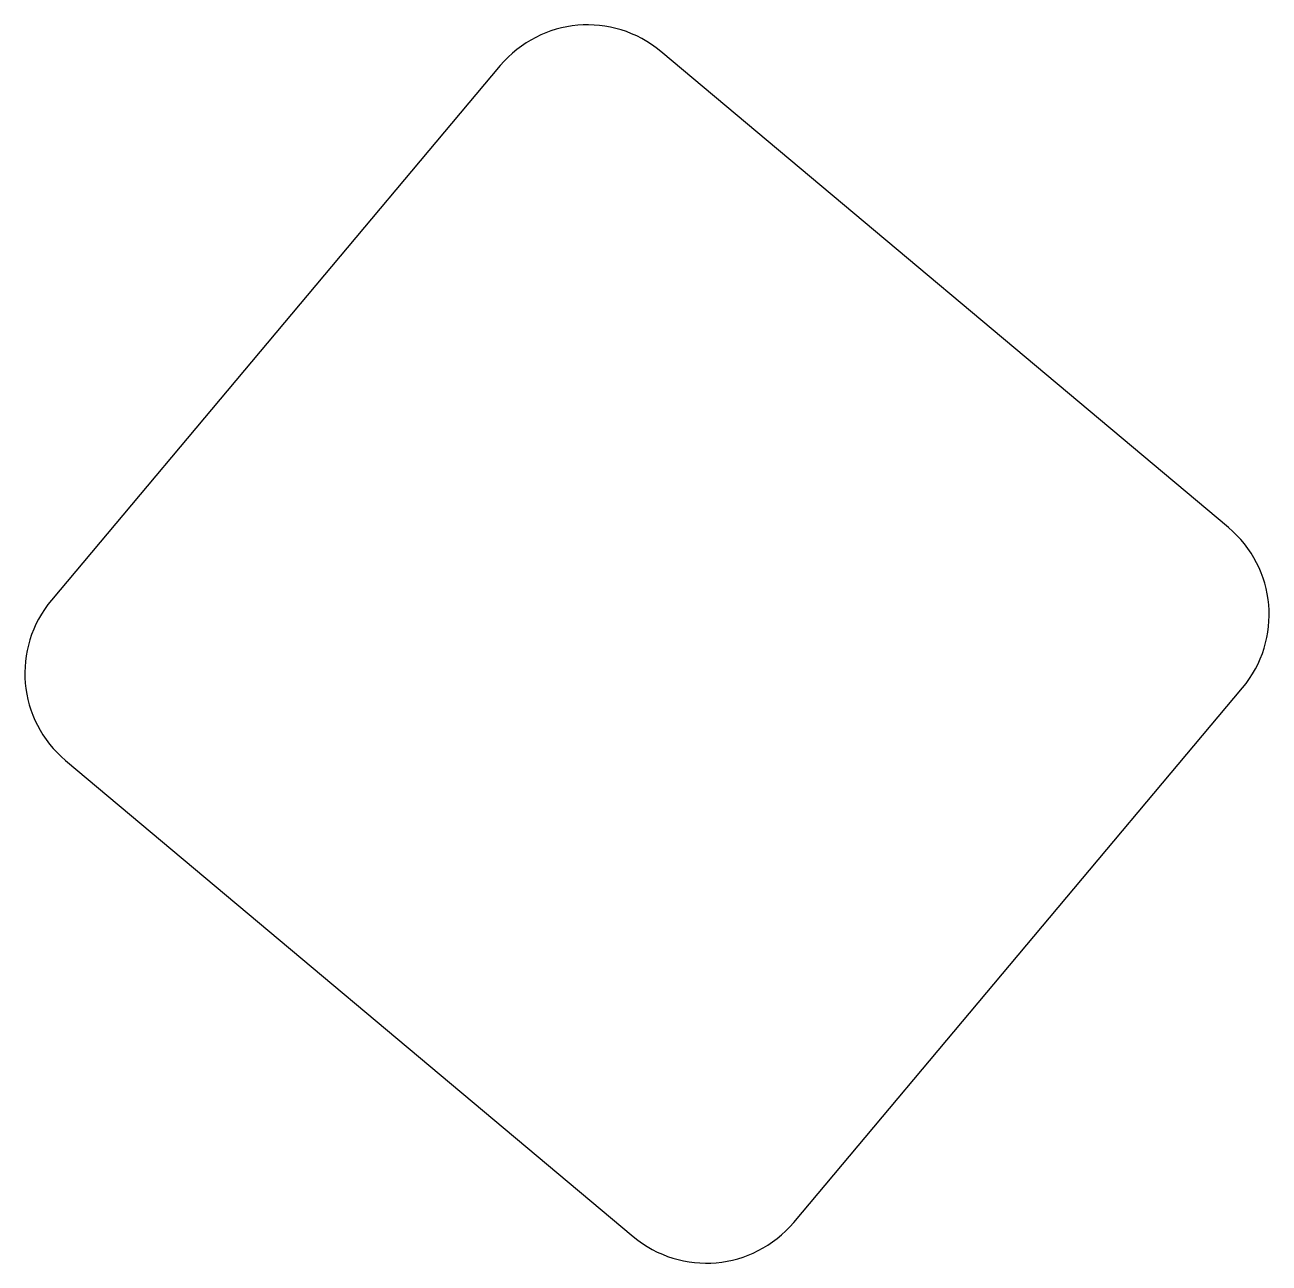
# Model space of a CAD drawing. Header units: millimetres. Extents: x 50.9 to 138.2, y -71.9 to 15.1.
import ezdxf

# ---------------------------------------------------------------- set-up
doc = ezdxf.new("R2010")
doc.units = ezdxf.units.MM

msp = doc.modelspace()

# ---------------------------------------------------------------- linework, layer by layer
for p, q in [((135.351, -20.196), (95.517, 13.228)), ((84.246, 12.242), (52.75, -25.294)), ((104.841, -69.003), (136.337, -31.467)), ((53.736, -36.564), (93.57, -69.989))]:
    msp.add_line(p, q)
for centre, start, end in [((90.375, 7.1), 50, 140), ((130.209, -26.325), 320, 50), ((58.878, -30.436), 140, 230), ((98.712, -63.861), 230, 320)]:
    msp.add_arc(centre, 8, start, end)

doc.saveas('drawing.dxf')
